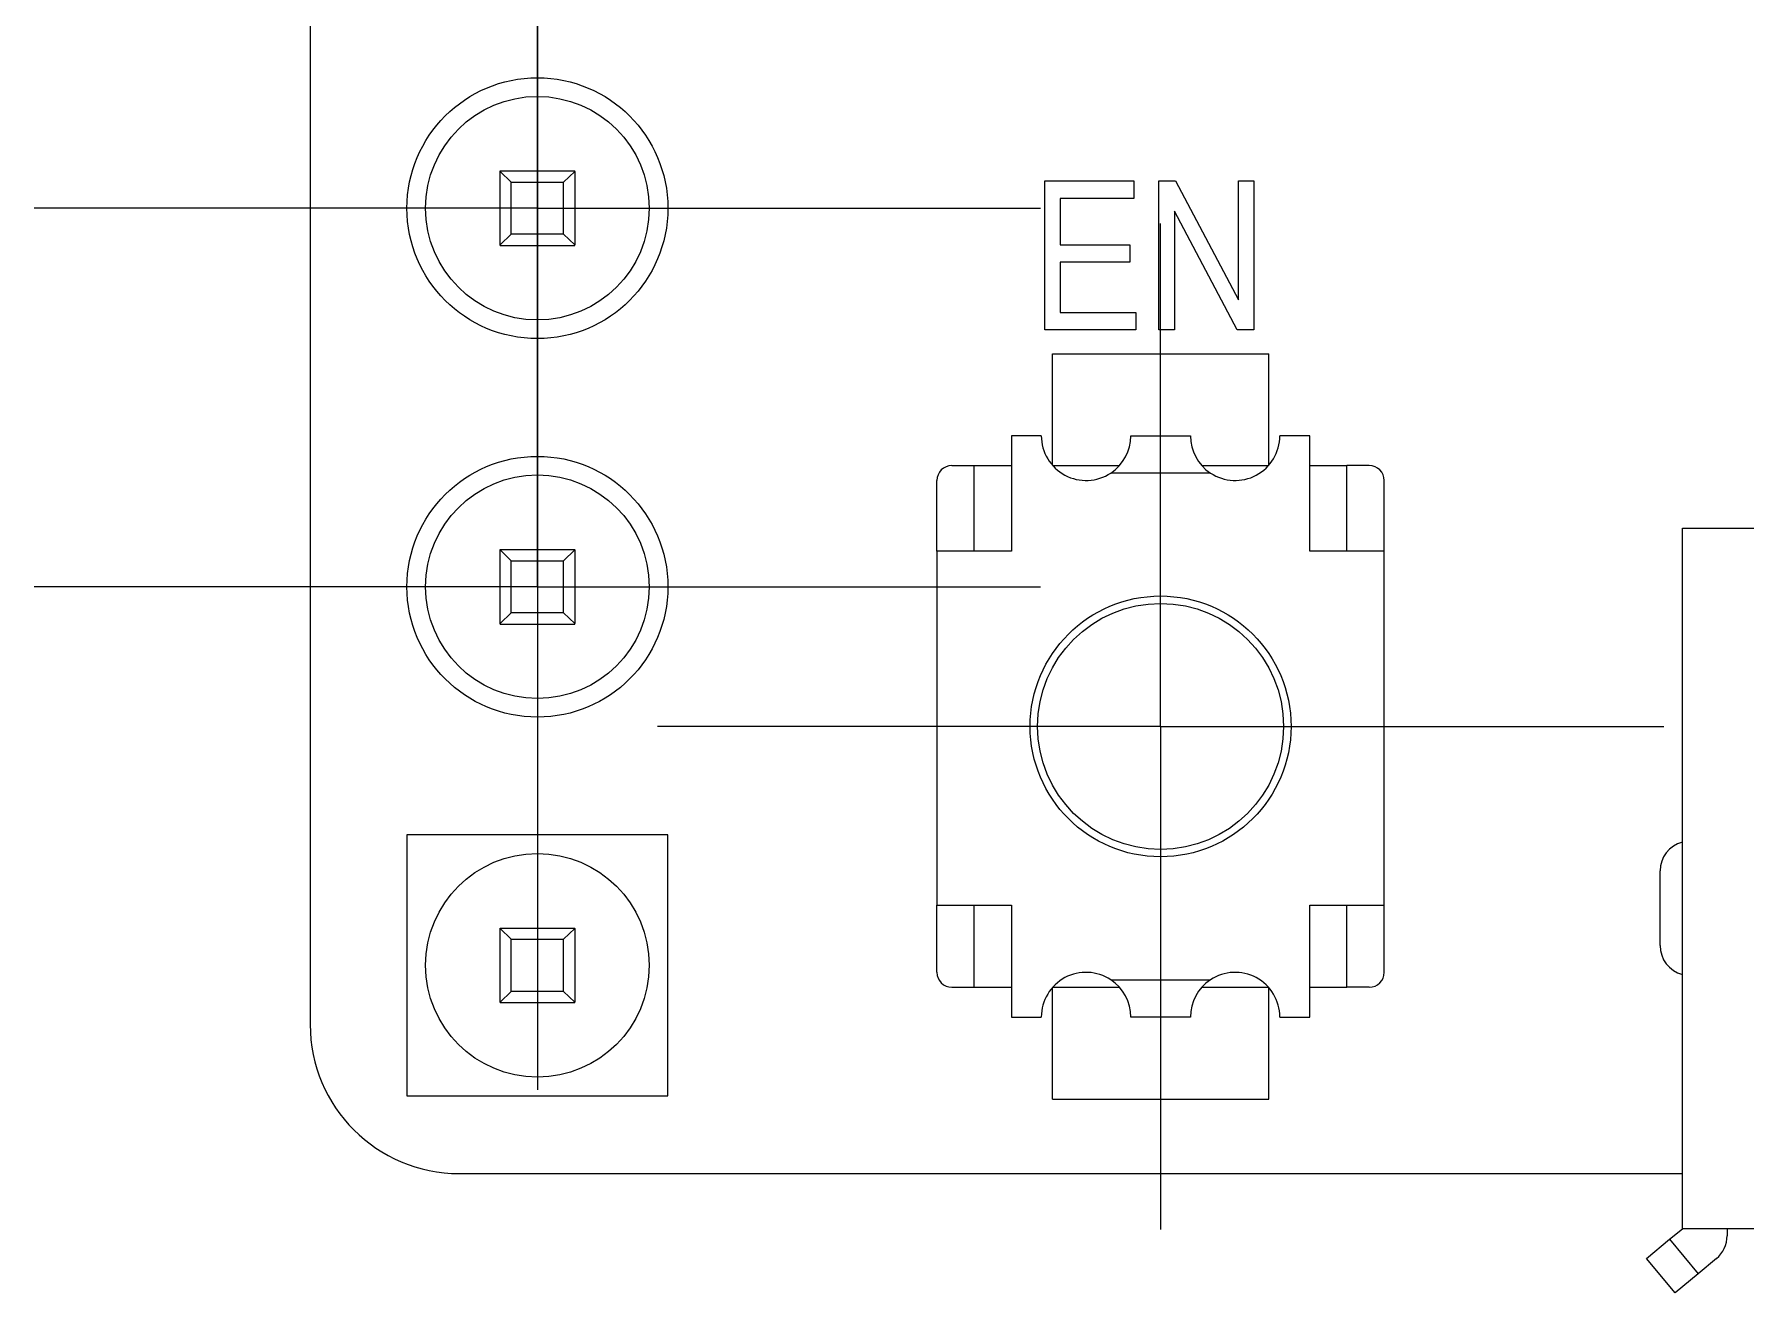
# Model space of a CAD drawing. Header units: millimetres. Extents: x 133.7 to 163.3, y 79.2 to 131.6.
# Drawn here: x 133.69 to 145.18, y 80.34 to 88.79 of the extents above; entities that cross this region are included whole.
import ezdxf

# ---------------------------------------------------------------- set-up
doc = ezdxf.new("R2010")
doc.units = ezdxf.units.MM
doc.linetypes.add('PHANTOM', pattern=[12.7, 6.35, -1.27, 1.27, -1.27, 1.27, -1.27])

# ---------------------------------------------------------------- blocks, each defined once
blk = doc.blocks.new('SW_CENTERMARKSYMBOL_30')
at = {"color": 0, "linetype": 'Continuous', "lineweight": 18}
for p, q in [((0, 2.5), (0, 3.375)), ((0, 0), (0, 2.5)), ((-2.5, 0), (-3.375, 0)), ((0, 0), (-2.5, 0)), ((0, 0), (0, -2.5)), ((0, 0), (2.5, 0)), ((2.5, 0), (3.375, 0)), ((0, -2.5), (0, -3.375))]:
    blk.add_line(p, q, dxfattribs=at)
blk = doc.blocks.new('SW_CENTERMARKSYMBOL_32')
at = {"color": 0, "linetype": 'Continuous', "lineweight": 18}
for p, q in [((0, 2.5), (0, 3.375)), ((0, 0), (0, 2.5)), ((-2.5, 0), (-3.375, 0)), ((0, 0), (-2.5, 0)), ((0, 0), (0, -2.5)), ((0, 0), (2.5, 0)), ((2.5, 0), (3.375, 0)), ((0, -2.5), (0, -3.375))]:
    blk.add_line(p, q, dxfattribs=at)
blk = doc.blocks.new('SW_CENTERMARKSYMBOL_34')
at = {"color": 0, "linetype": 'Continuous', "lineweight": 18}
for p, q in [((0, 2.5), (0, 3.375)), ((0, 0), (0, 2.5)), ((-2.5, 0), (-3.375, 0)), ((0, 0), (-2.5, 0)), ((0, 0), (0, -2.5)), ((0, 0), (2.5, 0)), ((2.5, 0), (3.375, 0)), ((0, -2.5), (0, -3.375))]:
    blk.add_line(p, q, dxfattribs=at)
blk = doc.blocks.new('SW_CENTERMARKSYMBOL_37')
at = {"color": 0, "linetype": 'Continuous', "lineweight": 18}
for p, q in [((0, 2.5), (0, 3.375)), ((0, 0), (0, 2.5)), ((-2.5, 0), (-3.375, 0)), ((0, 0), (-2.5, 0)), ((0, 0), (0, -2.5)), ((0, 0), (2.5, 0)), ((2.5, 0), (3.375, 0)), ((0, -2.5), (0, -3.375))]:
    blk.add_line(p, q, dxfattribs=at)

msp = doc.modelspace()

# ---------------------------------------------------------------- linework, layer by layer
at = {"color": 7, "linetype": 'Continuous', "lineweight": 25}
for p, q in [((135.546, 128.657), (135.546, 82.143)), ((136.82, 87.867), (136.82, 87.87)), ((136.82, 87.87), (137.32, 87.87)), ((136.82, 87.867), (136.895, 87.795)), ((136.82, 87.373), (136.82, 87.867)), ((137.245, 87.795), (137.32, 87.867)), ((137.32, 87.867), (137.32, 87.87)), ((137.32, 87.867), (137.32, 87.373)), ((136.895, 87.795), (137.245, 87.795)), ((136.895, 87.445), (136.895, 87.795)), ((137.245, 87.445), (137.245, 87.795)), ((140.473, 86.803), (140.473, 87.803)), ((140.473, 87.803), (141.07, 87.803)), ((141.07, 87.803), (141.07, 87.686)), ((141.239, 86.803), (141.239, 87.803)), ((141.239, 87.803), (141.35, 87.803)), ((141.35, 87.803), (141.772, 87.006)), ((141.772, 87.006), (141.772, 87.803)), ((141.772, 87.803), (141.875, 87.803)), ((141.875, 87.803), (141.875, 86.803)), ((140.577, 87.686), (140.577, 87.374)), ((141.07, 87.686), (140.577, 87.686)), ((141.764, 86.803), (141.343, 87.599)), ((141.343, 87.599), (141.343, 86.803)), ((136.82, 87.373), (136.895, 87.445)), ((136.82, 87.37), (136.82, 87.373)), ((136.82, 87.37), (137.32, 87.37)), ((137.245, 87.445), (136.895, 87.445)), ((137.32, 87.373), (137.245, 87.445)), ((137.32, 87.37), (137.32, 87.373)), ((140.577, 87.374), (141.044, 87.374)), ((141.044, 87.374), (141.044, 87.257)), ((140.577, 87.257), (140.577, 86.919)), ((141.044, 87.257), (140.577, 87.257)), ((140.577, 86.919), (141.083, 86.919)), ((141.083, 86.919), (141.083, 86.803)), ((141.083, 86.803), (140.473, 86.803)), ((141.343, 86.803), (141.239, 86.803)), ((141.875, 86.803), (141.764, 86.803)), ((140.525, 86.643), (141.975, 86.643)), ((140.525, 85.895), (140.525, 86.643)), ((141.975, 85.895), (141.975, 86.643)), ((140.45, 86.093), (140.25, 86.093)), ((140.25, 86.093), (140.25, 85.318)), ((141.05, 86.093), (141.45, 86.093)), ((142.25, 86.093), (142.05, 86.093)), ((142.25, 85.318), (142.25, 86.093)), ((139.85, 85.893), (140, 85.893)), ((140, 85.893), (140.25, 85.893)), ((140, 85.318), (140, 85.893)), ((140.526, 85.893), (140.974, 85.893)), ((141.526, 85.893), (141.974, 85.893)), ((142.25, 85.893), (142.5, 85.893)), ((142.65, 85.893), (142.5, 85.893)), ((142.5, 85.318), (142.5, 85.893)), ((139.75, 85.318), (139.75, 85.793)), ((142.75, 85.318), (142.75, 85.793)), ((144.75, 80.773), (144.75, 85.473)), ((144.75, 85.473), (145.3, 85.473)), ((136.82, 85.327), (136.82, 85.33)), ((136.82, 85.33), (137.32, 85.33)), ((136.82, 85.327), (136.895, 85.255)), ((136.82, 84.833), (136.82, 85.327)), ((137.245, 85.255), (137.32, 85.327)), ((137.32, 85.327), (137.32, 85.33)), ((137.32, 85.327), (137.32, 84.833)), ((140.25, 85.318), (139.75, 85.318)), ((139.75, 85.318), (139.75, 82.943)), ((142.75, 85.318), (142.25, 85.318)), ((142.75, 82.943), (142.75, 85.318)), ((136.895, 85.255), (137.245, 85.255)), ((136.895, 84.905), (136.895, 85.255)), ((137.245, 84.905), (137.245, 85.255)), ((136.82, 84.833), (136.895, 84.905)), ((137.245, 84.905), (136.895, 84.905)), ((137.32, 84.833), (137.245, 84.905)), ((136.82, 84.83), (136.82, 84.833)), ((136.82, 84.83), (137.32, 84.83)), ((137.32, 84.83), (137.32, 84.833)), ((136.195, 83.415), (136.195, 81.665)), ((137.945, 83.415), (136.195, 83.415)), ((137.945, 81.665), (137.945, 83.415)), ((144.6, 82.673), (144.6, 83.173)), ((139.75, 82.493), (139.75, 82.943)), ((139.75, 82.943), (140.25, 82.943)), ((140, 82.393), (140, 82.943)), ((140.25, 82.943), (140.25, 82.193)), ((142.25, 82.943), (142.75, 82.943)), ((142.25, 82.193), (142.25, 82.943)), ((142.5, 82.393), (142.5, 82.943)), ((142.75, 82.493), (142.75, 82.943)), ((136.82, 82.787), (136.82, 82.79)), ((136.82, 82.79), (137.32, 82.79)), ((136.82, 82.787), (136.895, 82.715)), ((136.82, 82.293), (136.82, 82.787)), ((137.245, 82.715), (137.32, 82.787)), ((137.32, 82.787), (137.32, 82.79)), ((137.32, 82.787), (137.32, 82.293)), ((136.895, 82.715), (137.245, 82.715)), ((136.895, 82.365), (136.895, 82.715)), ((137.245, 82.365), (137.245, 82.715)), ((136.82, 82.293), (136.895, 82.365)), ((137.245, 82.365), (136.895, 82.365)), ((137.32, 82.293), (137.245, 82.365)), ((139.85, 82.393), (140, 82.393)), ((140, 82.393), (140.25, 82.393)), ((140.525, 81.643), (140.525, 82.391)), ((140.526, 82.393), (140.974, 82.393)), ((141.526, 82.393), (141.974, 82.393)), ((141.975, 81.643), (141.975, 82.391)), ((142.25, 82.393), (142.5, 82.393)), ((142.65, 82.393), (142.5, 82.393)), ((136.82, 82.29), (136.82, 82.293)), ((136.82, 82.29), (137.32, 82.29)), ((137.32, 82.29), (137.32, 82.293)), ((140.25, 82.193), (140.45, 82.193)), ((141.45, 82.193), (141.05, 82.193)), ((142.05, 82.193), (142.25, 82.193)), ((136.195, 81.665), (137.945, 81.665)), ((140.525, 81.643), (141.975, 81.643)), ((136.546, 81.143), (144.75, 81.143)), ((144.664, 80.702), (144.75, 80.773)), ((145.3, 80.773), (144.75, 80.773)), ((145.05, 80.773), (145.05, 80.726)), ((144.51, 80.574), (144.664, 80.702)), ((144.702, 80.343), (144.51, 80.574)), ((144.978, 80.572), (144.855, 80.471)), ((144.855, 80.471), (144.702, 80.343))]:
    msp.add_line(p, q, dxfattribs=at)
at = {"color": 8, "linetype": 'PHANTOM', "lineweight": 18}
for p, q in [((141.584, 85.843), (140.916, 85.843)), ((140.916, 82.443), (141.584, 82.443)), ((144.664, 80.702), (144.855, 80.471))]:
    msp.add_line(p, q, dxfattribs=at)
at = {"color": 7, "linetype": 'Continuous', "lineweight": 25}
for centre, radius in [((137.07, 87.62), 0.875), ((137.07, 87.62), 0.75), ((137.07, 85.08), 0.875), ((137.07, 85.08), 0.75), ((141.25, 84.143), 0.875), ((137.07, 82.54), 0.75)]:
    msp.add_circle(centre, radius, dxfattribs=at)
at = {"color": 8, "linetype": 'PHANTOM', "lineweight": 18}
msp.add_circle((141.25, 84.143), 0.825, dxfattribs=at)
at = {"color": 7, "linetype": 'Continuous', "lineweight": 25}
for centre, radius, start, end in [((140.75, 86.093), 0.3, 180, 303.5573), ((140.75, 86.093), 0.3, 303.5573, 0), ((141.75, 86.093), 0.3, 180, 236.4427), ((141.75, 86.093), 0.3, 236.4427, 0), ((139.85, 85.793), 0.1, 90, 180), ((142.65, 85.793), 0.1, 0, 90), ((144.8, 83.173), 0.2, 104.4775, 180), ((144.8, 82.673), 0.2, 180, 255.5225), ((139.85, 82.493), 0.1, 180, 270), ((140.75, 82.193), 0.3, 56.4427, 180), ((140.75, 82.193), 0.3, 360, 56.4427), ((141.75, 82.193), 0.3, 123.5573, 180), ((141.75, 82.193), 0.3, 0, 123.5573), ((142.65, 82.493), 0.1, 270, 0), ((136.546, 82.143), 1, 180, 270), ((144.85, 80.726), 0.2, 309.6808, 0)]:
    msp.add_arc(centre, radius, start, end, dxfattribs=at)

# ---------------------------------------------------------------- block references
at = {"color": 7, "linetype": 'Continuous', "lineweight": 18}
for name, p in [('SW_CENTERMARKSYMBOL_30', (137.07, 90.16)), ('SW_CENTERMARKSYMBOL_32', (137.07, 87.62)), ('SW_CENTERMARKSYMBOL_34', (137.07, 85.08)), ('SW_CENTERMARKSYMBOL_37', (141.25, 84.143))]:
    msp.add_blockref(name, p, dxfattribs=at)

doc.saveas('drawing.dxf')
